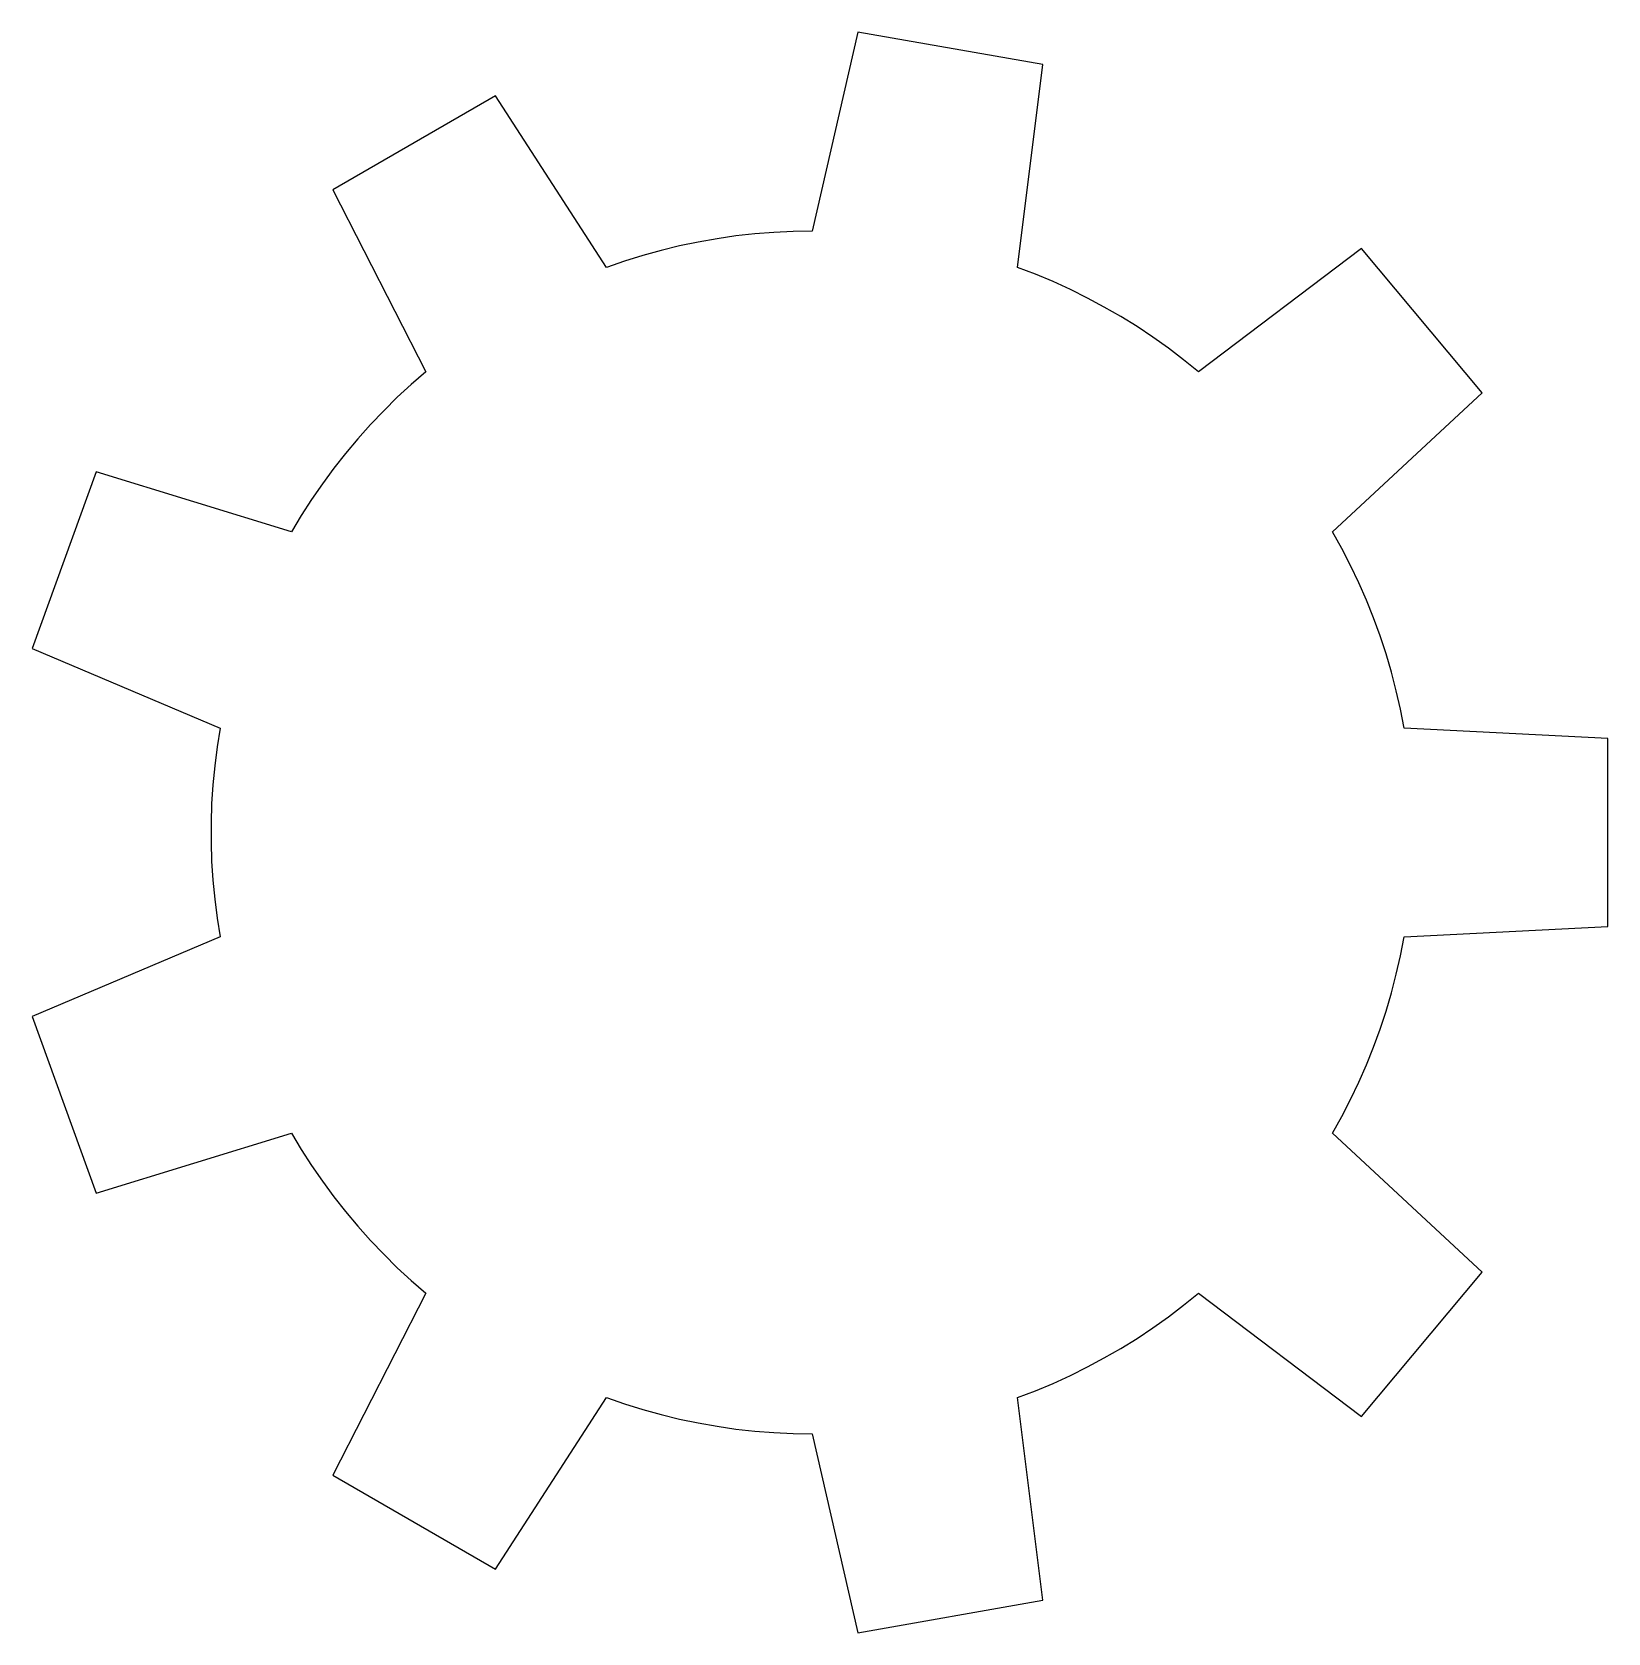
# Model space of a CAD drawing. Header units: millimetres. Extents: x 0 to 49.2, y 0 to 49.9.
import ezdxf

# ---------------------------------------------------------------- set-up
doc = ezdxf.new("R2010")
doc.units = ezdxf.units.MM
doc.header["$MEASUREMENT"] = 0
doc.layers.add('Default', color=178, linetype='Continuous', true_color=0x000000)

msp = doc.modelspace()

# ---------------------------------------------------------------- linework, layer by layer
at = {"layer": 'Default'}
for p, q in [((25.757, 49.919), (24.333, 43.709)), ((31.531, 48.901), (25.757, 49.919)), ((30.746, 42.579), (31.531, 48.901)), ((14.458, 47.927), (9.38, 44.995)), ((17.92, 42.579), (14.458, 47.927)), ((9.38, 44.995), (12.281, 39.323)), ((21.37, 43.474), (20.784, 43.371)), ((21.959, 43.559), (21.37, 43.474)), ((22.551, 43.625), (21.959, 43.559)), ((23.144, 43.672), (22.551, 43.625)), ((23.738, 43.7), (23.144, 43.672)), ((24.333, 43.709), (23.738, 43.7)), ((19.05, 42.95), (18.482, 42.773)), ((19.624, 43.108), (19.05, 42.95)), ((20.202, 43.249), (19.624, 43.108)), ((20.784, 43.371), (20.202, 43.249)), ((41.467, 43.164), (36.385, 39.323)), ((45.236, 38.672), (41.467, 43.164)), ((18.482, 42.773), (17.92, 42.579)), ((31.302, 42.366), (30.746, 42.579)), ((31.85, 42.136), (31.302, 42.366)), ((32.392, 41.889), (31.85, 42.136)), ((32.925, 41.625), (32.392, 41.889)), ((33.449, 41.344), (32.925, 41.625)), ((33.964, 41.047), (33.449, 41.344)), ((34.47, 40.733), (33.964, 41.047)), ((34.965, 40.403), (34.47, 40.733)), ((35.45, 40.058), (34.965, 40.403)), ((35.923, 39.698), (35.45, 40.058)), ((36.385, 39.323), (35.923, 39.698)), ((12.281, 39.323), (11.831, 38.933)), ((11.394, 38.529), (10.97, 38.112)), ((11.831, 38.933), (11.394, 38.529)), ((40.571, 34.334), (45.236, 38.672)), ((10.97, 38.112), (10.559, 37.681)), ((10.559, 37.681), (10.163, 37.238)), ((10.163, 37.238), (9.78, 36.782)), ((9.78, 36.782), (9.412, 36.315)), ((2.005, 36.206), (0, 30.696)), ((8.095, 34.334), (2.005, 36.206)), ((9.412, 36.315), (9.06, 35.835)), ((9.06, 35.835), (8.722, 35.345)), ((8.722, 35.345), (8.401, 34.845)), ((8.401, 34.845), (8.095, 34.334)), ((40.86, 33.814), (40.571, 34.334)), ((41.133, 33.286), (40.86, 33.814)), ((41.389, 32.748), (41.133, 33.286)), ((41.627, 32.203), (41.389, 32.748)), ((41.848, 31.651), (41.627, 32.203)), ((42.052, 31.092), (41.848, 31.651)), ((42.237, 30.527), (42.052, 31.092)), ((0, 30.696), (5.868, 28.215)), ((42.405, 29.956), (42.237, 30.527)), ((42.554, 29.38), (42.405, 29.956)), ((42.685, 28.8), (42.554, 29.38)), ((42.798, 28.215), (42.685, 28.8)), ((5.868, 28.215), (5.774, 27.628)), ((49.16, 27.891), (42.798, 28.215)), ((5.774, 27.628), (5.698, 27.038)), ((49.16, 22.028), (49.16, 27.891)), ((5.698, 27.038), (5.642, 26.445)), ((5.642, 26.445), (5.604, 25.852)), ((5.604, 25.852), (5.585, 25.257)), ((5.585, 25.257), (5.585, 24.662)), ((5.585, 24.662), (5.604, 24.067)), ((5.604, 24.067), (5.642, 23.473)), ((5.642, 23.473), (5.698, 22.881)), ((5.698, 22.881), (5.774, 22.291)), ((5.774, 22.291), (5.868, 21.704)), ((42.798, 21.704), (49.16, 22.028)), ((5.868, 21.704), (0, 19.223)), ((42.685, 21.119), (42.798, 21.704)), ((42.554, 20.539), (42.685, 21.119)), ((42.405, 19.963), (42.554, 20.539)), ((42.237, 19.392), (42.405, 19.963)), ((0, 19.223), (2.005, 13.713)), ((42.052, 18.827), (42.237, 19.392)), ((41.848, 18.268), (42.052, 18.827)), ((41.627, 17.715), (41.848, 18.268)), ((41.389, 17.17), (41.627, 17.715)), ((41.133, 16.633), (41.389, 17.17)), ((40.86, 16.104), (41.133, 16.633)), ((40.571, 15.584), (40.86, 16.104)), ((2.005, 13.713), (8.095, 15.584)), ((8.095, 15.584), (8.401, 15.074)), ((45.236, 11.246), (40.571, 15.584)), ((8.401, 15.074), (8.722, 14.573)), ((8.722, 14.573), (9.06, 14.083)), ((9.06, 14.083), (9.412, 13.604)), ((9.412, 13.604), (9.78, 13.137)), ((9.78, 13.137), (10.163, 12.681)), ((10.163, 12.681), (10.559, 12.237)), ((10.559, 12.237), (10.97, 11.807)), ((10.97, 11.807), (11.394, 11.389)), ((11.394, 11.389), (11.831, 10.986)), ((11.831, 10.986), (12.281, 10.596)), ((41.467, 6.755), (45.236, 11.246)), ((12.281, 10.596), (9.38, 4.924)), ((35.923, 10.221), (36.385, 10.596)), ((36.385, 10.596), (41.467, 6.755)), ((35.45, 9.861), (35.923, 10.221)), ((34.47, 9.186), (34.965, 9.515)), ((34.965, 9.515), (35.45, 9.861)), ((33.964, 8.872), (34.47, 9.186)), ((32.925, 8.294), (33.449, 8.575)), ((33.449, 8.575), (33.964, 8.872)), ((31.85, 7.782), (32.392, 8.03)), ((32.392, 8.03), (32.925, 8.294)), ((30.746, 7.34), (31.302, 7.553)), ((31.302, 7.553), (31.85, 7.782)), ((14.458, 1.992), (17.92, 7.34)), ((17.92, 7.34), (18.482, 7.146)), ((18.482, 7.146), (19.05, 6.969)), ((31.531, 1.018), (30.746, 7.34)), ((19.05, 6.969), (19.624, 6.81)), ((19.624, 6.81), (20.202, 6.67)), ((20.202, 6.67), (20.784, 6.548)), ((20.784, 6.548), (21.37, 6.445)), ((21.37, 6.445), (21.959, 6.36)), ((21.959, 6.36), (22.551, 6.294)), ((22.551, 6.294), (23.144, 6.247)), ((23.144, 6.247), (23.738, 6.219)), ((23.738, 6.219), (24.333, 6.209)), ((24.333, 6.209), (25.757, 0)), ((9.38, 4.924), (14.458, 1.992)), ((25.757, 0), (31.531, 1.018))]:
    msp.add_line(p, q, dxfattribs=at)

doc.saveas('drawing.dxf')
